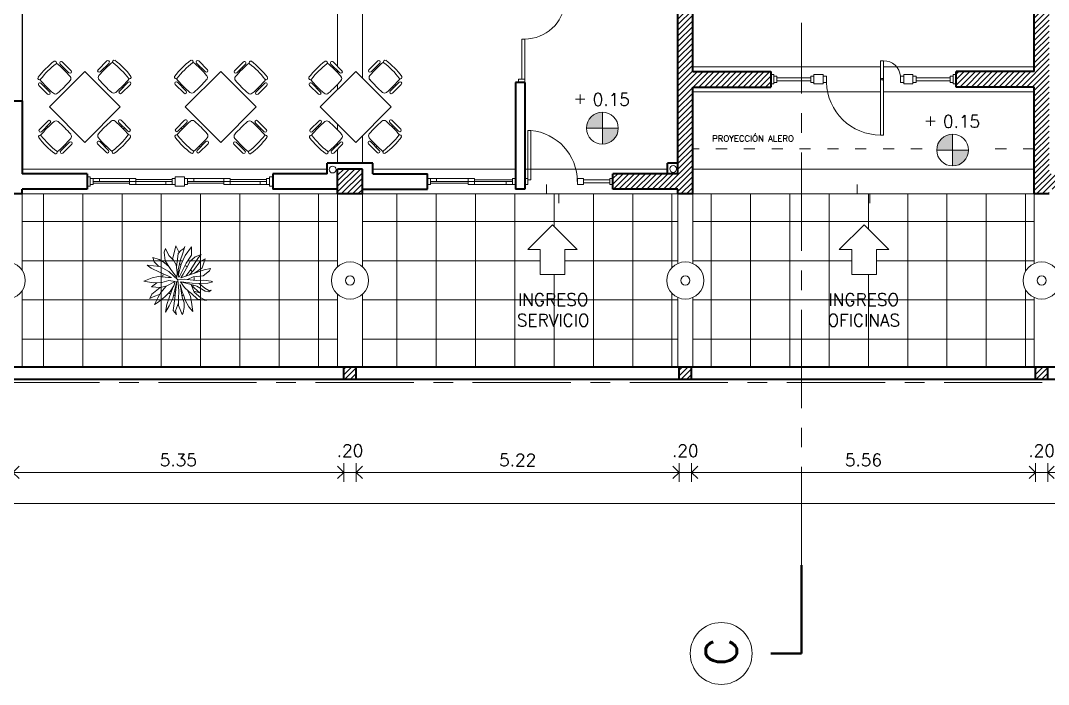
# Model space of a CAD drawing. Extents: x 1018 to 1337, y -109 to 133.
# Drawn here: x 1035.32 to 1051.94, y 101.81 to 112.54 of the extents above; entities that cross this region are included whole.
import ezdxf

# ---------------------------------------------------------------- set-up
doc = ezdxf.new("R2010")
doc.units = 0
doc.header["$LTSCALE"] = 0.5
doc.linetypes.add('ACAD_ISO03W100', pattern=[30, 12, -18])
doc.linetypes.add('CENTER', pattern=[50.8, 31.75, -6.35, 6.35, -6.35])
doc.layers.get('0').update_dxf_attribs({"linetype": 'CONTINUOUS'})
doc.layers.get('Defpoints').update_dxf_attribs({"linetype": 'CONTINUOUS'})
for name, color, linetype, lineweight in [('Acotaciones', 9, 'CONTINUOUS', 9), ('Carpintería', 55, 'CONTINUOUS', 20), ('Detalles .05', 243, 'CONTINUOUS', 5), ('Detalles 01', 8, 'CONTINUOUS', 9), ('Equipamiento fijo', 31, 'CONTINUOUS', 13), ('Equipamiento movil', 33, 'CONTINUOUS', 9), ('Muros corte', 7, 'CONTINUOUS', 40), ('Muros vista', 253, 'CONTINUOUS', 25), ('Pisos', 252, 'CONTINUOUS', 18), ('Proyección', 4, 'ACAD_ISO03W100', 18), ('Punta 01', 6, 'CONTINUOUS', 9), ('Punta 015', 64, 'CONTINUOUS', 13), ('Punta 02', 11, 'CONTINUOUS', 20), ('Punta 05', 52, 'CONTINUOUS', 50), ('Tratamiento pisos', 251, 'CONTINUOUS', 9), ('Vidrios', 147, 'CONTINUOUS', 13)]:
    doc.layers.add(name, color=color, linetype=linetype, lineweight=lineweight)
doc.styles.add('Texto 1 mm', font='simplex.shx', dxfattribs={"height": 0.1})
doc.styles.add('Texto 2 mm', font='simplex.shx', dxfattribs={"height": 0.2})
doc.styles.add('Texto 5 mm', font='simplex.shx', dxfattribs={"height": 0.5})
doc.dimstyles.new('Primera línea', dxfattribs={"dimscale": 0, "dimtxt": 0.2, "dimasz": 0.2, "dimexe": 0.15, "dimexo": 0, "dimgap": 0.1, "dimtad": 1, "dimzin": 4, "dimdsep": 46, "dimtxsty": 'Texto 2 mm', "dimblk": 'OPEN90', "dimcen": 2.5, "dimclrd": 256, "dimclre": 256, "dimclrt": 256, "dimadec": 0, "dimazin": 0, "dimtfac": 1, "dimtmove": 2, "dimatfit": 3, "dimldrblk": 'OPEN90', "dimfxl": 1, "dimtolj": 1, "dimtzin": 0, "dimlwd": -1, "dimlwe": -1, "dimarcsym": 0})
doc.dimstyles.new('Segunda línea', dxfattribs={"dimscale": 0, "dimtxt": 0.2, "dimasz": 0.2, "dimexe": 0.15, "dimexo": 0.5, "dimgap": 0.1, "dimtad": 1, "dimzin": 4, "dimdsep": 46, "dimtxsty": 'Texto 2 mm', "dimblk": 'OPEN90', "dimcen": 2.5, "dimclrd": 256, "dimclre": 256, "dimclrt": 256, "dimadec": 0, "dimazin": 0, "dimtfac": 1, "dimtmove": 2, "dimatfit": 3, "dimldrblk": 'OPEN90', "dimfxl": 1, "dimtolj": 1, "dimtzin": 0, "dimlwd": -1, "dimlwe": -1, "dimarcsym": 0})
pattern_1 = [(0, (10.8031, -2.4661), (1e-16, 0.635), []), (90, (10.8031, -2.4661), (-0.635, 2e-16), [])]
pattern_2 = [(45, (10.88055, -3.54249), (-0.0449012806, 0.0449012806), [])]
pattern_3 = [(45, (10.8031, -2.466086), (-0.0449012806, 0.0449012806), [])]

# ---------------------------------------------------------------- blocks, each defined once
blk = doc.blocks.new('_Open90')
at = {"color": 0, "linetype": 'ByBlock', "lineweight": -2}
for p, q in [((0, 0), (-1, 0)), ((-0.5, 0.5), (0, 0)), ((0, 0), (-0.5, -0.5))]:
    blk.add_line(p, q, dxfattribs=at)
blk = doc.blocks.new('*D432')
at = {"layer": 'Acotaciones', "transparency": 16777216}
for p, q in [((1035.199, 105.389), (1035.199, 105.089)), ((1040.549, 105.389), (1040.549, 105.089)), ((1035.399, 105.239), (1040.349, 105.239))]:
    blk.add_line(p, q, dxfattribs=at)
at = {"layer": 'Defpoints', "color": 0, "transparency": 16777216}
for p in [(1035.199, 105.389), (1040.549, 105.389), (1040.549, 105.239)]:
    blk.add_point(p, dxfattribs=at)
at = {"layer": 'Acotaciones', "transparency": 16777216, "xscale": 0.2, "yscale": 0.2, "zscale": 0.2, "rotation": 180}
blk.add_blockref('_Open90', (1035.199, 105.239), dxfattribs=at)
at = {"layer": 'Acotaciones', "transparency": 16777216, "xscale": 0.2, "yscale": 0.2, "zscale": 0.2}
blk.add_blockref('_Open90', (1040.549, 105.239), dxfattribs=at)
at = {"layer": 'Acotaciones', "transparency": 16777216, "insert": (1037.874, 105.439), "char_height": 0.2, "attachment_point": 5, "style": 'Texto 2 mm'}
blk.add_mtext('\\A1;5.35', dxfattribs=at)
blk = doc.blocks.new('*D437')
at = {"layer": 'Acotaciones', "transparency": 16777216}
for p, q in [((1032.649, 104.889), (1032.649, 104.589)), ((1074.649, 104.889), (1074.649, 104.589)), ((1032.849, 104.739), (1074.449, 104.739))]:
    blk.add_line(p, q, dxfattribs=at)
at = {"layer": 'Defpoints', "color": 0, "transparency": 16777216}
for p in [(1032.649, 105.389), (1074.649, 105.389), (1074.649, 104.739)]:
    blk.add_point(p, dxfattribs=at)
at = {"layer": 'Acotaciones', "transparency": 16777216, "xscale": 0.2, "yscale": 0.2, "zscale": 0.2, "rotation": 180}
blk.add_blockref('_Open90', (1032.649, 104.739), dxfattribs=at)
at = {"layer": 'Acotaciones', "transparency": 16777216, "xscale": 0.2, "yscale": 0.2, "zscale": 0.2}
blk.add_blockref('_Open90', (1074.649, 104.739), dxfattribs=at)
at = {"layer": 'Acotaciones', "transparency": 16777216, "insert": (1053.649, 104.939), "char_height": 0.2, "attachment_point": 5, "style": 'Texto 2 mm'}
blk.add_mtext('\\A1;42.00', dxfattribs=at)
blk = doc.blocks.new('Planta 1')
for p, q in [((-0.233, 0.595), (-0.254, 0.525)), ((-0.166, 0.461), (-0.233, 0.595)), ((-0.039, 0.64), (-0.099, 0.388)), ((0.024, 0.515), (-0.039, 0.64)), ((0.057, 0.553), (0.113, 0.595)), ((0.132, 0.627), (0.097, 0.506)), ((0.113, 0.595), (0.132, 0.627)), ((0.137, 0.461), (0.254, 0.622)), ((0.254, 0.622), (0.257, 0.466)), ((-0.35, 0.384), (-0.47, 0.424)), ((-0.47, 0.424), (-0.446, 0.342)), ((-0.254, 0.525), (-0.236, 0.364)), ((-0.084, 0.372), (-0.166, 0.461)), ((-0.027, 0.244), (0.009, 0.498)), ((0.009, 0.498), (0.057, 0.553)), ((0.097, 0.506), (0.041, 0.362)), ((0.063, 0.299), (0.137, 0.461)), ((0.257, 0.466), (0.156, 0.317)), ((0.326, 0.436), (0.233, 0.354)), ((0.438, 0.481), (0.326, 0.436)), ((0.326, 0.329), (0.387, 0.426)), ((0.387, 0.426), (0.438, 0.481)), ((0.512, 0.401), (0.416, 0.342)), ((0.456, 0.232), (0.512, 0.401)), ((-0.337, 0.252), (-0.574, 0.277)), ((-0.574, 0.277), (-0.502, 0.222)), ((-0.502, 0.222), (-0.345, 0.15)), ((-0.446, 0.342), (-0.358, 0.254)), ((-0.259, 0.329), (-0.35, 0.384)), ((-0.172, 0.158), (-0.337, 0.252)), ((-0.164, 0.246), (-0.259, 0.329)), ((-0.236, 0.364), (-0.134, 0.198)), ((-0.134, 0.198), (-0.021, 0.051)), ((-0.033, 0.287), (-0.084, 0.372)), ((-0.012, 0.145), (-0.033, 0.287)), ((0.041, 0.362), (0.004, 0.193)), ((0.004, 0.087), (0.063, 0.299)), ((0.156, 0.317), (0.026, 0.055)), ((0.164, 0.225), (0.102, 0.113)), ((0.149, 0.072), (0.246, 0.198)), ((0.233, 0.354), (0.164, 0.225)), ((0.246, 0.198), (0.326, 0.329)), ((0.496, 0.195), (0.257, 0.111)), ((0.416, 0.342), (0.297, 0.18)), ((0.315, 0.131), (0.456, 0.232)), ((0.616, 0.217), (0.496, 0.195)), ((0.597, 0.173), (0.616, 0.217)), ((-0.483, 0.039), (-0.637, -0.021)), ((-0.361, 0.068), (-0.483, 0.039)), ((-0.177, 0.051), (-0.361, 0.068)), ((-0.345, 0.15), (-0.116, 0.05)), ((-0.116, 0.05), (-0.177, 0.051)), ((0.002, 0.002), (-0.172, 0.158)), ((-0.021, 0.051), (-0.012, 0.145)), ((0.002, 0.002), (0.121, 0.019)), ((0.017, -0.2), (0.002, 0.002)), ((0.004, 0.193), (0.004, 0.087)), ((0.026, 0.055), (0.004, 0.087)), ((0.102, 0.113), (0.058, 0.039)), ((0.257, 0.111), (0.058, 0.039)), ((0.121, 0.019), (0.347, -0.006)), ((0.182, 0.012), (0.291, 0.061)), ((0.297, 0.18), (0.22, 0.096)), ((0.291, 0.061), (0.475, 0.081)), ((0.475, 0.081), (0.597, 0.173)), ((-0.637, -0.021), (-0.464, -0.053)), ((-0.394, -0.051), (-0.496, -0.128)), ((-0.496, -0.128), (-0.331, -0.138)), ((-0.331, -0.138), (-0.486, -0.267)), ((-0.464, -0.053), (-0.302, -0.048)), ((-0.331, -0.138), (-0.22, -0.115)), ((-0.22, -0.115), (-0.318, -0.232)), ((-0.302, -0.048), (-0.172, -0.011)), ((-0.053, -0.03), (-0.22, -0.115)), ((-0.172, -0.011), (-0.053, -0.03)), ((-0.097, -0.141), (-0.164, -0.334)), ((-0.142, -0.212), (-0.076, -0.108)), ((-0.092, -0.346), (-0.019, -0.022)), ((-0.076, -0.108), (-0.053, -0.03)), ((-0.068, -0.438), (-0.019, -0.022)), ((0.043, -0.084), (0.081, -0.319)), ((0.084, -0.22), (0.043, -0.084)), ((0.051, -0.031), (0.249, -0.086)), ((0.124, -0.138), (0.051, -0.031)), ((0.27, -0.061), (0.062, -0.034)), ((0.209, -0.215), (0.124, -0.138)), ((0.174, -0.184), (0.238, -0.304)), ((0.249, -0.086), (0.307, -0.227)), ((0.358, -0.113), (0.249, -0.086)), ((0.257, -0.103), (0.416, -0.237)), ((0.414, -0.066), (0.27, -0.061)), ((0.347, -0.006), (0.48, -0.001)), ((0.512, -0.207), (0.358, -0.113)), ((0.401, -0.065), (0.507, -0.153)), ((0.566, -0.056), (0.414, -0.066)), ((0.48, -0.001), (0.627, -0.023)), ((0.507, -0.153), (0.584, -0.195)), ((0.659, -0.036), (0.566, -0.056)), ((0.584, -0.195), (0.629, -0.192)), ((0.629, -0.192), (0.584, -0.222)), ((0.627, -0.023), (0.659, -0.036)), ((-0.486, -0.267), (-0.528, -0.349)), ((-0.528, -0.349), (-0.462, -0.317)), ((-0.462, -0.317), (-0.334, -0.262)), ((-0.374, -0.336), (-0.438, -0.461)), ((-0.318, -0.232), (-0.374, -0.336)), ((-0.369, -0.416), (-0.246, -0.317)), ((-0.246, -0.317), (-0.142, -0.212)), ((-0.164, -0.334), (-0.206, -0.458)), ((-0.161, -0.483), (-0.092, -0.346)), ((0.012, -0.475), (0.015, -0.354)), ((0.015, -0.354), (0.017, -0.2)), ((0.081, -0.319), (0.121, -0.428)), ((0.11, -0.294), (0.084, -0.22)), ((0.14, -0.379), (0.11, -0.294)), ((0.209, -0.5), (0.14, -0.379)), ((0.259, -0.254), (0.209, -0.215)), ((0.238, -0.304), (0.265, -0.456)), ((0.371, -0.356), (0.259, -0.254)), ((0.416, -0.237), (0.299, -0.208)), ((0.307, -0.227), (0.43, -0.336)), ((0.536, -0.386), (0.371, -0.356)), ((0.43, -0.336), (0.536, -0.386)), ((0.584, -0.222), (0.512, -0.207)), ((-0.438, -0.461), (-0.369, -0.416)), ((-0.206, -0.458), (-0.233, -0.6)), ((-0.233, -0.6), (-0.161, -0.483)), ((-0.086, -0.572), (-0.068, -0.438)), ((-0.023, -0.649), (-0.086, -0.572)), ((0.013, -0.425), (-0.041, -0.58)), ((0.057, -0.582), (0.012, -0.475)), ((0.116, -0.515), (0.1, -0.617)), ((0.121, -0.428), (0.116, -0.515)), ((0.281, -0.59), (0.209, -0.5)), ((0.265, -0.456), (0.281, -0.59)), ((-0.041, -0.58), (-0.023, -0.649)), ((0.084, -0.649), (0.057, -0.582)), ((0.1, -0.617), (0.084, -0.649))]:
    blk.add_line(p, q)
at = {"layer": 'Detalles .05'}
for start, end in [(125.0386, 125.0807), (79.6774, 86.207), (55.7777, 65.1238), (157.2574, 168.4231), (29.6412, 39.1255), (359.4429, 11.7162), (335.4998, 341.0401), (233.5733, 240.8096), (253.2847, 258.683), (283.2227, 289.1148), (309.5647, 313.1025)]:
    blk.add_arc((0.008, 0.001), 0.3, start, end, dxfattribs=at)
blk = doc.blocks.new('Mesa con sillas')
at = {"layer": 'Equipamiento movil'}
for p, q in [((-0.394, 0.665), (-0.251, 0.523)), ((-0.217, 0.557), (-0.359, 0.7)), ((0.362, 0.708), (0.22, 0.565)), ((0.254, 0.531), (0.397, 0.674)), ((-0.574, -0.028), (-0.001, 0.545)), ((-0.34, 0.612), (-0.357, 0.595)), ((-0.305, 0.576), (-0.321, 0.56)), ((-0.001, 0.545), (0.572, -0.028)), ((0.324, 0.568), (0.307, 0.584)), ((0.36, 0.604), (0.343, 0.62)), ((-0.562, 0.212), (-0.705, 0.354)), ((0.708, 0.363), (0.565, 0.22)), ((-0.739, 0.32), (-0.596, 0.178)), ((-0.635, 0.317), (-0.651, 0.301)), ((-0.599, 0.282), (-0.615, 0.265)), ((0.599, 0.186), (0.742, 0.328)), ((0.618, 0.273), (0.602, 0.29)), ((0.654, 0.309), (0.638, 0.326)), ((-0.001, -0.6), (-0.574, -0.028)), ((0.572, -0.028), (-0.001, -0.6)), ((-0.604, -0.241), (-0.746, -0.384)), ((-0.712, -0.418), (-0.569, -0.276)), ((-0.623, -0.329), (-0.607, -0.345)), ((0.55, -0.285), (0.692, -0.428)), ((0.726, -0.394), (0.584, -0.251)), ((-0.659, -0.365), (-0.642, -0.381)), ((0.587, -0.355), (0.603, -0.339)), ((0.622, -0.391), (0.639, -0.375)), ((-0.258, -0.586), (-0.401, -0.729)), ((-0.367, -0.763), (-0.224, -0.621)), ((-0.364, -0.659), (-0.348, -0.676)), ((-0.328, -0.624), (-0.312, -0.64)), ((0.204, -0.631), (0.347, -0.773)), ((0.381, -0.739), (0.239, -0.596)), ((0.292, -0.65), (0.308, -0.634)), ((0.733, -0.527), (0.734, -0.527)), ((0.328, -0.685), (0.344, -0.669))]:
    blk.add_line(p, q, dxfattribs=at)
for centre, radius, start, end in [((0.321, -0.36), 1.342, 127.131, 142.869), ((0.321, -0.36), 1.291, 127.131, 142.869), ((-0.477, 0.687), 0.0255, 315.6251, 118.6369), ((-1.736, -0.837), 1.988, 40.8183, 49.7755), ((-0.377, 0.683), 0.0242, 45, 225), ((1.739, -0.828), 1.988, 130.2245, 139.1817), ((0.38, 0.691), 0.0242, 315, 135), ((0.48, 0.695), 0.0255, 61.3631, 224.3749), ((-0.318, -0.352), 1.291, 37.131, 52.869), ((-0.318, -0.352), 1.342, 37.131, 52.869), ((-0.234, 0.54), 0.0242, 225, 45), ((0.237, 0.548), 0.0242, 135, 315), ((-0.726, 0.437), 0.0255, 151.3631, 314.3749), ((-0.722, 0.337), 0.0242, 45, 225), ((0.797, 1.696), 1.988, 220.2245, 229.1817), ((-1.736, 1.696), 1.988, 310.8183, 319.1817), ((-0.269, 0.43), 0.0505, 319.1817, 40.8183), ((0.272, 0.438), 0.0505, 139.1817, 220.8183), ((1.739, 1.705), 1.988, 220.8183, 229.1817), ((-0.794, 1.705), 1.988, 310.8183, 319.7755), ((0.725, 0.345), 0.0242, 315, 135), ((0.729, 0.446), 0.0255, 225.6251, 28.6369), ((-0.579, 0.195), 0.0242, 225, 45), ((-0.469, 0.23), 0.0505, 229.1817, 310.8183), ((0.472, 0.238), 0.0505, 229.1817, 310.8183), ((0.582, 0.203), 0.0242, 135, 315), ((0.79, -1.76), 1.988, 130.8183, 139.7755), ((-0.587, -0.258), 0.0242, 315, 135), ((-0.477, -0.294), 0.0505, 49.1817, 130.8183), ((-1.743, -1.76), 1.988, 40.8183, 49.1817), ((1.723, -1.77), 1.988, 130.8183, 139.1817), ((0.457, -0.304), 0.0505, 49.1817, 130.8183), ((-0.81, -1.77), 1.988, 40.2245, 49.1817), ((0.567, -0.268), 0.0242, 45, 225), ((-0.734, -0.501), 0.0255, 45.6251, 208.6369), ((-0.729, -0.401), 0.0242, 135, 315), ((0.317, 0.3), 1.296, 217.1584, 232.8416), ((-0.277, -0.494), 0.0505, 319.1817, 40.8183), ((0.257, -0.503), 0.0505, 139.1817, 220.8183), ((-0.333, 0.287), 1.291, 307.131, 322.869), ((0.709, -0.411), 0.0242, 225, 45), ((0.714, -0.511), 0.0255, 331.3631, 134.3749), ((0.314, 0.296), 1.342, 217.131, 232.869), ((-1.743, 0.773), 1.988, 310.2245, 319.1817), ((-0.241, -0.604), 0.0242, 315, 135), ((0.222, -0.613), 0.0242, 45, 225), ((1.723, 0.763), 1.988, 220.8183, 229.7755), ((-0.333, 0.287), 1.342, 307.131, 322.869), ((-0.484, -0.751), 0.0255, 241.3631, 44.3749), ((-0.384, -0.746), 0.0242, 135, 315), ((0.364, -0.756), 0.0242, 225, 45), ((0.464, -0.761), 0.0255, 135.6251, 298.6369)]:
    blk.add_arc(centre, radius, start, end, dxfattribs=at)
blk = doc.blocks.new('*D469')
at = {"layer": 'Acotaciones', "transparency": 16777216}
for p, q in [((1040.749, 105.389), (1040.749, 105.089)), ((1045.969, 105.389), (1045.969, 105.089)), ((1040.949, 105.239), (1045.769, 105.239))]:
    blk.add_line(p, q, dxfattribs=at)
at = {"layer": 'Defpoints', "color": 0, "transparency": 16777216}
for p in [(1040.749, 105.389), (1045.969, 105.389), (1045.969, 105.239)]:
    blk.add_point(p, dxfattribs=at)
at = {"layer": 'Acotaciones', "transparency": 16777216, "xscale": 0.2, "yscale": 0.2, "zscale": 0.2, "rotation": 180}
blk.add_blockref('_Open90', (1040.749, 105.239), dxfattribs=at)
at = {"layer": 'Acotaciones', "transparency": 16777216, "xscale": 0.2, "yscale": 0.2, "zscale": 0.2}
blk.add_blockref('_Open90', (1045.969, 105.239), dxfattribs=at)
at = {"layer": 'Acotaciones', "transparency": 16777216, "insert": (1043.359, 105.439), "char_height": 0.2, "attachment_point": 5, "style": 'Texto 2 mm'}
blk.add_mtext('\\A1;5.22', dxfattribs=at)
blk = doc.blocks.new('*D470')
at = {"layer": 'Acotaciones', "transparency": 16777216}
for p, q in [((1046.169, 105.389), (1046.169, 105.089)), ((1051.729, 105.389), (1051.729, 105.089)), ((1046.369, 105.239), (1051.529, 105.239))]:
    blk.add_line(p, q, dxfattribs=at)
at = {"layer": 'Defpoints', "color": 0, "transparency": 16777216}
for p in [(1046.169, 105.389), (1051.729, 105.389), (1051.729, 105.239)]:
    blk.add_point(p, dxfattribs=at)
at = {"layer": 'Acotaciones', "transparency": 16777216, "xscale": 0.2, "yscale": 0.2, "zscale": 0.2, "rotation": 180}
blk.add_blockref('_Open90', (1046.169, 105.239), dxfattribs=at)
at = {"layer": 'Acotaciones', "transparency": 16777216, "xscale": 0.2, "yscale": 0.2, "zscale": 0.2}
blk.add_blockref('_Open90', (1051.729, 105.239), dxfattribs=at)
at = {"layer": 'Acotaciones', "transparency": 16777216, "insert": (1048.949, 105.439), "char_height": 0.2, "attachment_point": 5, "style": 'Texto 2 mm'}
blk.add_mtext('\\A1;5.56', dxfattribs=at)
blk = doc.blocks.new('*D471')
at = {"layer": 'Acotaciones', "transparency": 16777216}
for p, q in [((1051.929, 105.389), (1051.929, 105.089)), ((1057.149, 105.389), (1057.149, 105.089)), ((1052.129, 105.239), (1056.949, 105.239))]:
    blk.add_line(p, q, dxfattribs=at)
at = {"layer": 'Defpoints', "color": 0, "transparency": 16777216}
for p in [(1051.929, 105.389), (1057.149, 105.389), (1057.149, 105.239)]:
    blk.add_point(p, dxfattribs=at)
at = {"layer": 'Acotaciones', "transparency": 16777216, "xscale": 0.2, "yscale": 0.2, "zscale": 0.2, "rotation": 180}
blk.add_blockref('_Open90', (1051.929, 105.239), dxfattribs=at)
at = {"layer": 'Acotaciones', "transparency": 16777216, "xscale": 0.2, "yscale": 0.2, "zscale": 0.2}
blk.add_blockref('_Open90', (1057.149, 105.239), dxfattribs=at)
at = {"layer": 'Acotaciones', "transparency": 16777216, "insert": (1054.539, 105.439), "char_height": 0.2, "attachment_point": 5, "style": 'Texto 2 mm'}
blk.add_mtext('\\A1;5.22', dxfattribs=at)

msp = doc.modelspace()

# ---------------------------------------------------------------- hatches: boundary and pattern name
at = {"layer": 'Detalles 01'}
h = msp.add_hatch(dxfattribs=at)
h.set_pattern_fill('ANSI31', color=256, scale=0.02, style=0)
h.set_pattern_definition(pattern_3)
h.paths.add_polyline_path([(1046.189, 114.739), (1046.079, 114.739), (1045.949, 114.739), (1045.949, 110.064), (1044.899, 110.064), (1044.899, 109.814), (1045.949, 109.814), (1045.949, 109.739), (1046.189, 109.739), (1046.189, 111.464), (1047.449, 111.464), (1047.449, 111.714), (1046.189, 111.714)])
h = msp.add_hatch(dxfattribs=at)
h.set_pattern_fill('ANSI31', color=256, scale=0.02, style=0)
h.set_pattern_definition(pattern_3)
h.paths.add_polyline_path([(1051.949, 114.739), (1051.709, 114.739), (1051.709, 111.714), (1050.449, 111.714), (1050.449, 111.464), (1051.709, 111.464), (1051.709, 109.739), (1051.949, 109.739), (1051.949, 109.814), (1053.66, 109.814), (1053.66, 110.064), (1051.949, 110.064)])
h = msp.add_hatch(dxfattribs=at)
h.set_pattern_fill('ANSI31', color=256, scale=0.02, style=0)
h.set_pattern_definition(pattern_2)
h.paths.add_polyline_path([(1040.849, 110.139), (1040.449, 110.139), (1040.449, 109.739), (1040.849, 109.739)])
h = msp.add_hatch(dxfattribs=at)
h.set_pattern_fill('ANSI31', color=256, scale=0.02, style=0)
h.set_pattern_definition(pattern_2)
h.paths.add_polyline_path([(1040.749, 106.939), (1040.549, 106.939), (1040.549, 106.739), (1040.749, 106.739)])
h = msp.add_hatch(dxfattribs=at)
h.set_pattern_fill('ANSI31', color=256, scale=0.02, style=0)
h.set_pattern_definition([(45, (10.75055, -3.54249), (-0.0449012806, 0.0449012806), [])])
h.paths.add_polyline_path([(1046.169, 106.939), (1045.969, 106.939), (1045.969, 106.739), (1046.169, 106.739)])
h = msp.add_hatch(dxfattribs=at)
h.set_pattern_fill('ANSI31', color=256, scale=0.02, style=0)
h.set_pattern_definition([(45, (11.01055, -3.54249), (-0.0449012806, 0.0449012806), [])])
h.paths.add_polyline_path([(1051.929, 106.939), (1051.729, 106.939), (1051.729, 106.739), (1051.929, 106.739)])
at = {"layer": 'Tratamiento pisos'}
h = msp.add_hatch(dxfattribs=at)
h.set_pattern_fill('NET,_O', color=256, scale=0.2)
h.set_pattern_definition(pattern_1)
h.paths.add_polyline_path([(1035.349, 109.739), (1035.349, 108.505, -0.147477), (1035.399, 108.339, -0.147477), (1035.349, 108.173), (1035.349, 106.939), (1040.449, 106.939), (1040.449, 108.115, -0.213422), (1040.349, 108.339, -0.213422), (1040.449, 108.563), (1040.449, 109.739)])
h.paths.add_polyline_path([(1037.976, 108.583), (1038.087, 108.747), (1038.085, 108.881), (1037.984, 108.742), (1037.92, 108.604), (1037.919, 108.601, -0.058012)], flags=16)
h = msp.add_hatch(dxfattribs=at)
h.set_pattern_fill('NET,_O', color=256, scale=0.2)
h.set_pattern_definition(pattern_1)
h.paths.add_polyline_path([(1045.949, 106.939), (1045.949, 108.064, -0.298217), (1045.769, 108.339, -0.298217), (1045.949, 108.614), (1045.949, 109.739), (1040.849, 109.739), (1040.849, 108.563, -0.213422), (1040.949, 108.339, -0.213422), (1040.849, 108.115), (1040.849, 106.939)])
h.paths.add_polyline_path([(1044.123, 108.438), (1043.723, 108.438), (1043.723, 108.838), (1043.523, 108.838), (1043.923, 109.238), (1044.323, 108.838), (1044.123, 108.838)], flags=16)
h = msp.add_hatch(dxfattribs=at)
h.set_pattern_fill('NET,_O', color=256, scale=0.2)
h.set_pattern_definition(pattern_1)
h.paths.add_polyline_path([(1046.189, 109.739), (1046.189, 108.614, -0.298217), (1046.369, 108.339, -0.298217), (1046.189, 108.064), (1046.189, 106.939), (1048.949, 106.939), (1048.949, 108.438), (1048.758, 108.438), (1048.758, 108.838), (1048.558, 108.838), (1048.949, 109.229), (1048.949, 109.739)])
h.paths.add_polyline_path([(1051.709, 108.614), (1051.709, 109.739), (1048.949, 109.739), (1048.949, 109.229), (1048.958, 109.238), (1049.358, 108.838), (1049.158, 108.838), (1049.158, 108.438), (1048.949, 108.438), (1048.949, 106.939), (1051.709, 106.939), (1051.709, 108.064, -0.298217), (1051.529, 108.339, -0.298217)])
at = {"layer": 'Vidrios', "linetype": 'Continuous'}
h = msp.add_hatch(color=256, dxfattribs=at)
h.paths.add_polyline_path([(1044.728, 111.057, 0.414214), (1044.471, 110.8), (1044.728, 110.8)])
h.paths.add_polyline_path([(1044.984, 110.8), (1044.728, 110.8), (1044.728, 110.544, 0.414214)])
h = msp.add_hatch(color=256, dxfattribs=at)
h.paths.add_polyline_path([(1050.39, 110.702, 0.414214), (1050.133, 110.446), (1050.39, 110.446)])
h.paths.add_polyline_path([(1050.646, 110.446), (1050.39, 110.446), (1050.39, 110.189, 0.414214)])

# ---------------------------------------------------------------- linework, layer by layer
at = {"layer": 'Acotaciones'}
for p, q in [((1040.549, 105.239), (1040.749, 105.239)), ((1045.969, 105.239), (1046.169, 105.239)), ((1051.729, 105.239), (1051.929, 105.239))]:
    msp.add_line(p, q, dxfattribs=at)
at = {"layer": 'Carpintería'}
for p, q in [((1043.424, 111.589), (1043.424, 112.239)), ((1043.424, 112.239), (1043.474, 112.239)), ((1043.474, 112.239), (1043.474, 111.589)), ((1049.224, 110.689), (1049.224, 111.889)), ((1049.274, 111.889), (1049.224, 111.889)), ((1049.274, 110.689), (1049.274, 111.889)), ((1047.499, 111.664), (1047.449, 111.664)), ((1047.499, 111.514), (1047.499, 111.664)), ((1048.299, 111.664), (1048.149, 111.664)), ((1048.149, 111.664), (1048.149, 111.514)), ((1048.299, 111.664), (1048.299, 111.514)), ((1049.749, 111.664), (1049.599, 111.664)), ((1049.599, 111.664), (1049.599, 111.514)), ((1049.749, 111.664), (1049.749, 111.514)), ((1050.399, 111.514), (1050.399, 111.664)), ((1050.399, 111.664), (1050.449, 111.664)), ((1043.474, 111.589), (1043.374, 111.589)), ((1043.374, 111.589), (1043.374, 111.539)), ((1043.474, 111.589), (1043.474, 111.539)), ((1047.499, 111.514), (1047.449, 111.514)), ((1047.549, 111.639), (1047.499, 111.639)), ((1047.549, 111.539), (1047.499, 111.539)), ((1047.549, 111.539), (1047.549, 111.639)), ((1048.099, 111.614), (1047.549, 111.614)), ((1048.099, 111.564), (1047.549, 111.564)), ((1048.099, 111.539), (1048.099, 111.639)), ((1048.149, 111.639), (1048.099, 111.639)), ((1048.149, 111.539), (1048.099, 111.539)), ((1048.299, 111.514), (1048.149, 111.514)), ((1048.299, 111.639), (1048.349, 111.639)), ((1048.349, 111.539), (1048.299, 111.539)), ((1048.349, 111.539), (1048.349, 111.639)), ((1049.599, 111.639), (1049.549, 111.639)), ((1049.549, 111.539), (1049.549, 111.639)), ((1049.599, 111.539), (1049.549, 111.539)), ((1049.749, 111.514), (1049.599, 111.514)), ((1049.749, 111.639), (1049.799, 111.639)), ((1049.799, 111.539), (1049.749, 111.539)), ((1049.799, 111.539), (1049.799, 111.639)), ((1050.349, 111.614), (1049.799, 111.614)), ((1050.349, 111.564), (1049.799, 111.564)), ((1050.349, 111.539), (1050.349, 111.639)), ((1050.349, 111.639), (1050.399, 111.639)), ((1050.349, 111.539), (1050.399, 111.539)), ((1050.399, 111.514), (1050.449, 111.514)), ((1043.524, 109.964), (1043.524, 110.764)), ((1043.524, 110.764), (1043.574, 110.764)), ((1043.574, 109.964), (1043.574, 110.764)), ((1049.274, 110.689), (1049.224, 110.689)), ((1036.449, 110.014), (1036.399, 110.014)), ((1036.449, 110.014), (1036.449, 109.864)), ((1037.974, 110.014), (1037.824, 110.014)), ((1037.824, 110.014), (1037.824, 109.864)), ((1037.974, 110.014), (1037.974, 109.864)), ((1039.349, 110.014), (1039.349, 109.864)), ((1039.349, 110.014), (1039.399, 110.014)), ((1036.449, 109.864), (1036.399, 109.864)), ((1036.449, 109.989), (1036.499, 109.989)), ((1036.449, 109.889), (1036.499, 109.889)), ((1036.499, 109.989), (1036.499, 109.889)), ((1037.186, 109.989), (1036.499, 109.989)), ((1037.774, 109.939), (1036.499, 109.939)), ((1036.599, 109.989), (1036.599, 109.939)), ((1037.086, 109.989), (1037.086, 109.889)), ((1037.086, 109.889), (1037.774, 109.889)), ((1037.186, 109.989), (1037.186, 109.889)), ((1037.674, 109.939), (1037.674, 109.889)), ((1037.824, 109.989), (1037.774, 109.989)), ((1037.774, 109.889), (1037.774, 109.989)), ((1037.824, 109.889), (1037.774, 109.889)), ((1037.974, 109.864), (1037.824, 109.864)), ((1037.974, 109.989), (1038.024, 109.989)), ((1038.024, 109.889), (1037.974, 109.889)), ((1038.024, 109.989), (1038.024, 109.889)), ((1038.711, 109.989), (1038.024, 109.989)), ((1039.299, 109.939), (1038.024, 109.939)), ((1038.124, 109.989), (1038.124, 109.939)), ((1038.611, 109.989), (1038.611, 109.889)), ((1038.611, 109.889), (1039.299, 109.889)), ((1038.711, 109.989), (1038.711, 109.889)), ((1039.199, 109.939), (1039.199, 109.889)), ((1039.299, 109.989), (1039.299, 109.889)), ((1039.349, 109.989), (1039.299, 109.989)), ((1039.349, 109.889), (1039.299, 109.889)), ((1039.349, 109.864), (1039.399, 109.864)), ((1041.899, 109.989), (1041.949, 109.989)), ((1041.899, 109.889), (1041.949, 109.889)), ((1041.949, 109.889), (1041.949, 109.989)), ((1041.949, 109.989), (1042.661, 109.989)), ((1041.949, 109.939), (1043.274, 109.939)), ((1042.049, 109.939), (1042.049, 109.989)), ((1042.561, 109.889), (1042.561, 109.989)), ((1042.561, 109.889), (1043.274, 109.889)), ((1042.661, 109.889), (1042.661, 109.989)), ((1043.174, 109.939), (1043.174, 109.889)), ((1043.324, 109.989), (1043.274, 109.989)), ((1043.274, 109.989), (1043.274, 109.889)), ((1043.274, 109.889), (1043.324, 109.889)), ((1043.524, 109.989), (1043.474, 109.989)), ((1043.524, 109.889), (1043.474, 109.889)), ((1043.524, 109.989), (1043.524, 109.889)), ((1043.574, 109.964), (1043.524, 109.964)), ((1044.324, 109.989), (1044.324, 109.889)), ((1044.324, 109.989), (1044.424, 109.989)), ((1044.324, 109.889), (1044.424, 109.889)), ((1044.424, 109.989), (1044.424, 109.889)), ((1044.424, 109.964), (1044.849, 109.964)), ((1044.424, 109.914), (1044.849, 109.914)), ((1044.899, 109.989), (1044.849, 109.989)), ((1044.849, 109.989), (1044.849, 109.889)), ((1044.899, 109.889), (1044.849, 109.889))]:
    msp.add_line(p, q, dxfattribs=at)
at = {"layer": 'Detalles .05'}
msp.add_circle((1049.249, 111.589), 0.015, dxfattribs=at)
at = {"layer": 'Detalles 01', "linetype": 'CENTER', "ltscale": 0.1}
for p, q in [((1047.949, 103.739), (1047.949, 112.503)), ((1074.699, 106.689), (1032.649, 106.689))]:
    msp.add_line(p, q, dxfattribs=at)
at = {"layer": 'Detalles 01'}
for p, q in [((1036.499, 109.909), (1037.086, 109.909)), ((1037.186, 109.969), (1037.774, 109.969)), ((1038.024, 109.909), (1038.611, 109.909)), ((1038.711, 109.969), (1039.299, 109.969)), ((1042.561, 109.909), (1041.949, 109.909)), ((1043.274, 109.966), (1042.661, 109.966)), ((1043.824, 109.889), (1043.824, 109.739)), ((1048.849, 109.889), (1048.849, 109.739)), ((1044.024, 109.739), (1044.024, 109.589)), ((1049.049, 109.739), (1049.049, 109.589))]:
    msp.add_line(p, q, dxfattribs=at)
for centre in [(1040.368, 110.131), (1045.873, 110.141)]:
    msp.add_circle(centre, 0.055, dxfattribs=at)
for centre, radius, start, end in [((1043.472, 112.893), 0.654, 270.1372, 355.2816), ((1049.274, 111.613), 0.276, 5.4526, 90), ((1049.224, 111.564), 0.875, 181.6606, 270), ((1043.493, 109.938), 0.83, 0.1035, 84.4439)]:
    msp.add_arc(centre, radius, start, end, dxfattribs=at)
at = {"layer": 'Equipamiento fijo'}
for centre in [(1035.099, 108.339), (1040.649, 108.339), (1046.069, 108.339), (1051.829, 108.339)]:
    msp.add_circle(centre, 0.3, dxfattribs=at)
at = {"layer": 'Muros corte'}
for p, q in [((1045.949, 110.064), (1045.949, 114.739)), ((1046.189, 111.714), (1046.189, 114.739)), ((1051.709, 111.714), (1051.709, 114.739)), ((1046.189, 111.714), (1047.449, 111.714)), ((1047.449, 111.714), (1047.449, 111.464)), ((1050.449, 111.464), (1050.449, 111.714)), ((1051.709, 111.714), (1050.449, 111.714)), ((1043.474, 111.539), (1043.324, 111.539)), ((1043.324, 111.539), (1043.324, 109.814)), ((1043.474, 111.539), (1043.474, 109.814)), ((1046.189, 111.464), (1047.449, 111.464)), ((1046.189, 109.739), (1046.189, 111.464)), ((1051.709, 111.464), (1050.449, 111.464)), ((1051.709, 109.739), (1051.709, 111.464)), ((1034.849, 111.239), (1035.349, 111.239)), ((1035.349, 111.239), (1035.349, 110.064)), ((1041.019, 110.234), (1040.279, 110.234)), ((1040.279, 110.064), (1040.279, 110.234)), ((1041.019, 110.064), (1041.019, 110.234)), ((1045.949, 110.234), (1045.779, 110.234)), ((1045.779, 110.064), (1045.779, 110.234)), ((1036.399, 110.064), (1035.349, 110.064)), ((1036.399, 110.064), (1036.399, 109.814)), ((1040.279, 110.064), (1039.399, 110.064)), ((1039.399, 110.064), (1039.399, 109.814)), ((1040.849, 110.139), (1040.449, 110.139)), ((1040.449, 109.739), (1040.449, 110.139)), ((1040.849, 109.739), (1040.849, 110.139)), ((1041.019, 110.064), (1041.899, 110.064)), ((1041.899, 109.814), (1041.899, 110.064)), ((1045.949, 110.064), (1044.899, 110.064)), ((1044.899, 109.814), (1044.899, 110.064)), ((1035.349, 109.739), (1034.849, 109.739)), ((1035.349, 109.739), (1035.349, 109.814)), ((1036.399, 109.814), (1035.349, 109.814)), ((1040.449, 109.814), (1039.399, 109.814)), ((1040.849, 109.739), (1040.449, 109.739)), ((1040.849, 109.814), (1041.899, 109.814)), ((1043.474, 109.814), (1043.324, 109.814)), ((1045.949, 109.814), (1044.899, 109.814)), ((1045.949, 109.739), (1045.949, 109.814)), ((1046.189, 109.739), (1045.949, 109.739)), ((1051.949, 109.739), (1051.709, 109.739)), ((1074.649, 106.939), (1032.649, 106.939)), ((1040.549, 106.739), (1040.549, 106.939)), ((1040.749, 106.739), (1040.749, 106.939)), ((1045.969, 106.739), (1045.969, 106.939)), ((1046.169, 106.739), (1046.169, 106.939)), ((1051.729, 106.739), (1051.729, 106.939)), ((1051.929, 106.739), (1051.929, 106.939)), ((1074.649, 106.739), (1032.649, 106.739))]:
    msp.add_line(p, q, dxfattribs=at)
at = {"layer": 'Muros vista'}
msp.add_line((1035.349, 113.239), (1035.349, 111.239), dxfattribs=at)
at = {"layer": 'Pisos'}
for p, q in [((1040.449, 109.739), (1035.349, 109.739)), ((1045.949, 109.739), (1040.849, 109.739)), ((1051.709, 109.739), (1046.189, 109.739))]:
    msp.add_line(p, q, dxfattribs=at)
at = {"layer": 'Proyección', "ltscale": 0.03}
for p, q in [((1049.895, 110.464), (1046.189, 110.464)), ((1051.709, 110.464), (1050.882, 110.464))]:
    msp.add_line(p, q, dxfattribs=at)
at = {"layer": 'Punta 01', "linetype": 'Continuous'}
for p, q in [((1044.368, 111.191), (1044.368, 111.341)), ((1044.293, 111.266), (1044.443, 111.266)), ((1049.956, 110.912), (1050.106, 110.912)), ((1050.031, 110.837), (1050.031, 110.987))]:
    msp.add_line(p, q, dxfattribs=at)
at = {"layer": 'Punta 015', "linetype": 'Continuous'}
for p, q in [((1044.728, 111.057), (1044.728, 110.544)), ((1044.471, 110.8), (1044.984, 110.8)), ((1050.39, 110.702), (1050.39, 110.189)), ((1050.133, 110.446), (1050.646, 110.446))]:
    msp.add_line(p, q, dxfattribs=at)
for centre in [(1044.728, 110.8), (1050.39, 110.446)]:
    msp.add_circle(centre, 0.257, dxfattribs=at)
at = {"layer": 'Punta 02'}
for p, q in [((1043.523, 108.838), (1043.923, 109.238)), ((1044.323, 108.838), (1043.923, 109.238)), ((1048.558, 108.838), (1048.958, 109.238)), ((1049.358, 108.838), (1048.958, 109.238)), ((1043.523, 108.838), (1043.723, 108.838)), ((1043.723, 108.838), (1043.723, 108.438)), ((1044.123, 108.838), (1044.123, 108.438)), ((1044.123, 108.838), (1044.323, 108.838)), ((1048.558, 108.838), (1048.758, 108.838)), ((1048.758, 108.838), (1048.758, 108.438)), ((1049.158, 108.838), (1049.158, 108.438)), ((1049.158, 108.838), (1049.358, 108.838)), ((1043.723, 108.438), (1044.123, 108.438)), ((1048.758, 108.438), (1049.158, 108.438))]:
    msp.add_line(p, q, dxfattribs=at)
for centre, radius in [((1040.649, 108.339), 0.075), ((1046.069, 108.339), 0.075), ((1051.829, 108.339), 0.075), ((1046.649, 102.314), 0.5)]:
    msp.add_circle(centre, radius, dxfattribs=at)
at = {"layer": 'Punta 05'}
for p, q in [((1047.949, 103.739), (1047.949, 102.314)), ((1047.949, 102.314), (1047.449, 102.314))]:
    msp.add_line(p, q, dxfattribs=at)
at = {"layer": 'Tratamiento pisos'}
for p, q in [((1040.849, 111.609), (1040.849, 112.868)), ((1040.449, 111.797), (1040.449, 112.652)), ((1040.449, 111.694), (1040.449, 111.728)), ((1049.224, 111.789), (1046.189, 111.789)), ((1051.709, 111.789), (1049.274, 111.789)), ((1040.449, 111.424), (1040.449, 111.507)), ((1049.224, 111.389), (1046.189, 111.389)), ((1051.709, 111.389), (1049.274, 111.389)), ((1040.449, 110.772), (1040.449, 110.863)), ((1040.849, 110.234), (1040.849, 110.678)), ((1040.449, 110.531), (1040.449, 110.564)), ((1040.449, 110.234), (1040.449, 110.462)), ((1040.279, 110.139), (1035.349, 110.139)), ((1041.019, 110.139), (1043.324, 110.139)), ((1043.474, 110.139), (1045.779, 110.139)), ((1046.189, 110.139), (1051.709, 110.139)), ((1035.349, 109.739), (1035.349, 108.505)), ((1040.449, 109.739), (1040.449, 108.563)), ((1040.849, 109.739), (1040.849, 108.563)), ((1045.949, 109.739), (1045.949, 108.614)), ((1046.189, 109.739), (1046.189, 108.614)), ((1051.709, 109.739), (1051.709, 108.614)), ((1035.349, 108.173), (1035.349, 106.939)), ((1040.449, 108.115), (1040.449, 106.939)), ((1040.849, 108.115), (1040.849, 106.939)), ((1045.949, 108.064), (1045.949, 106.939)), ((1046.189, 108.064), (1046.189, 106.939)), ((1051.709, 108.064), (1051.709, 106.939))]:
    msp.add_line(p, q, dxfattribs=at)

# ---------------------------------------------------------------- block references
at = {"layer": 'Detalles .05', "xscale": 0.8606940249600002, "yscale": 0.8606940249600002, "zscale": 0.8606940249600002}
msp.add_blockref('Planta 1', (1037.866, 108.346), dxfattribs=at)
at = {"layer": 'Equipamiento movil', "xscale": -1, "rotation": 270.0000000000102}
for p in [(1036.391, 111.144), (1040.769, 111.144)]:
    msp.add_blockref('Mesa con sillas', p, dxfattribs=at)
at = {"layer": 'Equipamiento movil', "rotation": 90.0000000000102}
msp.add_blockref('Mesa con sillas', (1038.532, 111.144), dxfattribs=at)

# ---------------------------------------------------------------- texts
at = {"layer": 'Acotaciones', "char_height": 0.2, "attachment_point": 5, "style": 'Texto 2 mm'}
for insert in [(1040.649, 105.59), (1046.069, 105.59), (1051.829, 105.59)]:
    msp.add_mtext('\\A1;.20', dxfattribs=dict(at, insert=insert))
at = {"layer": 'Punta 01', "insert": (1046.503, 110.683), "char_height": 0.1, "width": 1.54934, "attachment_point": 1, "style": 'Texto 1 mm'}
msp.add_mtext('PROYECCIÓN ALERO', dxfattribs=at)
at = {"layer": 'Punta 015', "linetype": 'Continuous', "char_height": 0.2, "attachment_point": 5, "style": 'Texto 2 mm'}
for insert in [(1044.872, 111.263), (1050.534, 110.908)]:
    msp.add_mtext('0.15', dxfattribs=dict(at, insert=insert))
at = {"layer": 'Punta 02', "char_height": 0.2, "width": 1.4466, "attachment_point": 2, "style": 'Texto 2 mm'}
for s, insert in [('INGRESO\\PSERVICIO', (1043.934, 108.131)), ('INGRESO\\POFICINAS', (1048.954, 108.131))]:
    msp.add_mtext(s, dxfattribs=dict(at, insert=insert))
at = {"layer": 'Punta 05', "insert": (1046.9, 102.117), "char_height": 0.5, "width": 0.3999, "attachment_point": 7, "rotation": 90, "style": 'Texto 5 mm'}
msp.add_mtext('C', dxfattribs=at)

# ---------------------------------------------------------------- dimensions: what is measured, and where the dimension line sits
at = {"layer": 'Acotaciones'}
for base, p1, p2, dimstyle, picture, middle in [((1040.549, 105.239), (1035.199, 105.389), (1040.549, 105.389), 'Primera línea', '*D432', (1037.874, 105.439)), ((1045.969, 105.239), (1040.749, 105.389), (1045.969, 105.389), 'Primera línea', '*D469', (1043.359, 105.439)), ((1051.729, 105.239), (1046.169, 105.389), (1051.729, 105.389), 'Primera línea', '*D470', (1048.949, 105.439)), ((1057.149, 105.239), (1051.929, 105.389), (1057.149, 105.389), 'Primera línea', '*D471', (1054.539, 105.439)), ((1074.649, 104.739), (1032.649, 105.389), (1074.649, 105.389), 'Segunda línea', '*D437', (1053.649, 104.939))]:
    dim = msp.add_linear_dim(base=base, p1=p1, p2=p2, dimstyle=dimstyle, override={"dimscale": 1}, dxfattribs=at)
    dim.commit()
    dim.dimension.update_dxf_attribs({"geometry": picture, "text_midpoint": middle})

doc.saveas('drawing.dxf')
